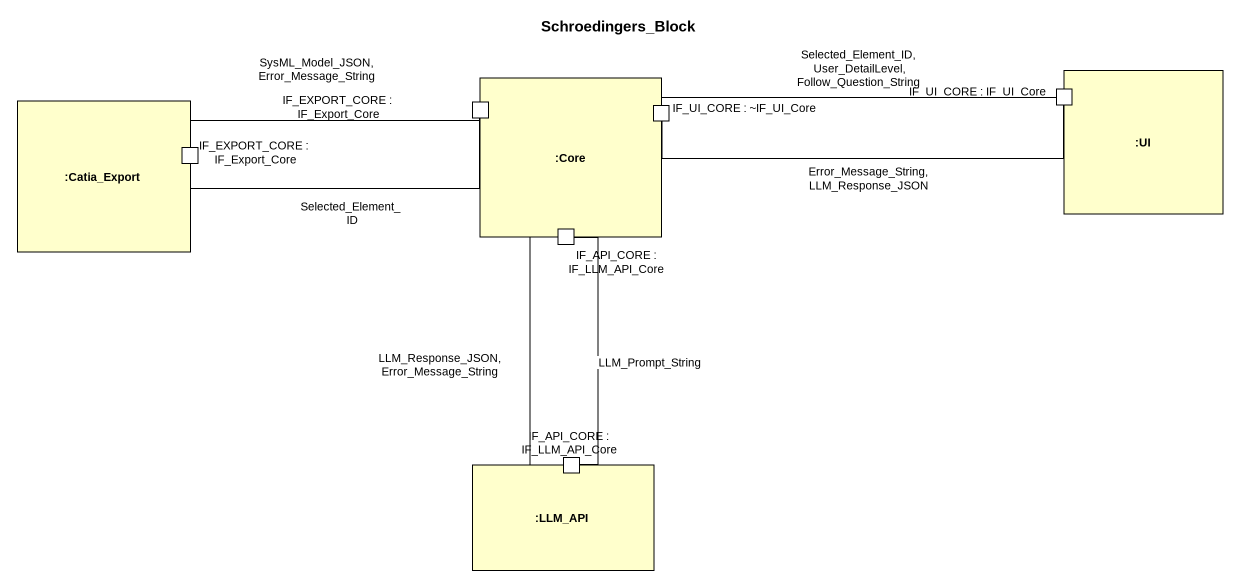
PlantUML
@startuml
title Schroedingers_Block
rectangle ":UI" as UI {
  port "IF_UI_CORE : IF_UI_Core" as IF_UI_CORE_IF_UI_Core_2
}
rectangle ":Catia_Export" as Catia_Export {
  port "IF_EXPORT_CORE : IF_Export_Core" as IF_EXPORT_CORE_IF_Export_2
}
rectangle ":Core" as Core {
  port "IF_EXPORT_CORE : IF_Export_Core" as IF_EXPORT_CORE_IF_Export
  port "IF_UI_CORE : ~IF_UI_Core" as IF_UI_CORE_IF_UI_Core
  port "IF_API_CORE : IF_LLM_API_Core" as IF_API_CORE_IF_LLM_API_Core
}
rectangle ":LLM_API" as LLM_API {
  port "IF_API_CORE : IF_LLM_API_Core" as IF_API_CORE_IF_LLM_API_Core_2
}
IF_UI_CORE_IF_UI_Core -right- IF_UI_CORE_IF_UI_Core_2 : Selected_Element_ID, User_DetailLevel, Follow_Question_String
IF_UI_CORE_IF_UI_Core -right- IF_UI_CORE_IF_UI_Core_2 : Error_Message_String, LLM_Response_JSON
IF_EXPORT_CORE_IF_Export_2 -right- IF_EXPORT_CORE_IF_Export : Selected_Element_ID
IF_EXPORT_CORE_IF_Export_2 -right- IF_EXPORT_CORE_IF_Export : SysML_Model_JSON, Error_Message_String
IF_API_CORE_IF_LLM_API_Core -- IF_API_CORE_IF_LLM_API_Core_2 : LLM_Prompt_String
IF_API_CORE_IF_LLM_API_Core -- IF_API_CORE_IF_LLM_API_Core_2 : LLM_Response_JSON, Error_Message_String
@enduml
